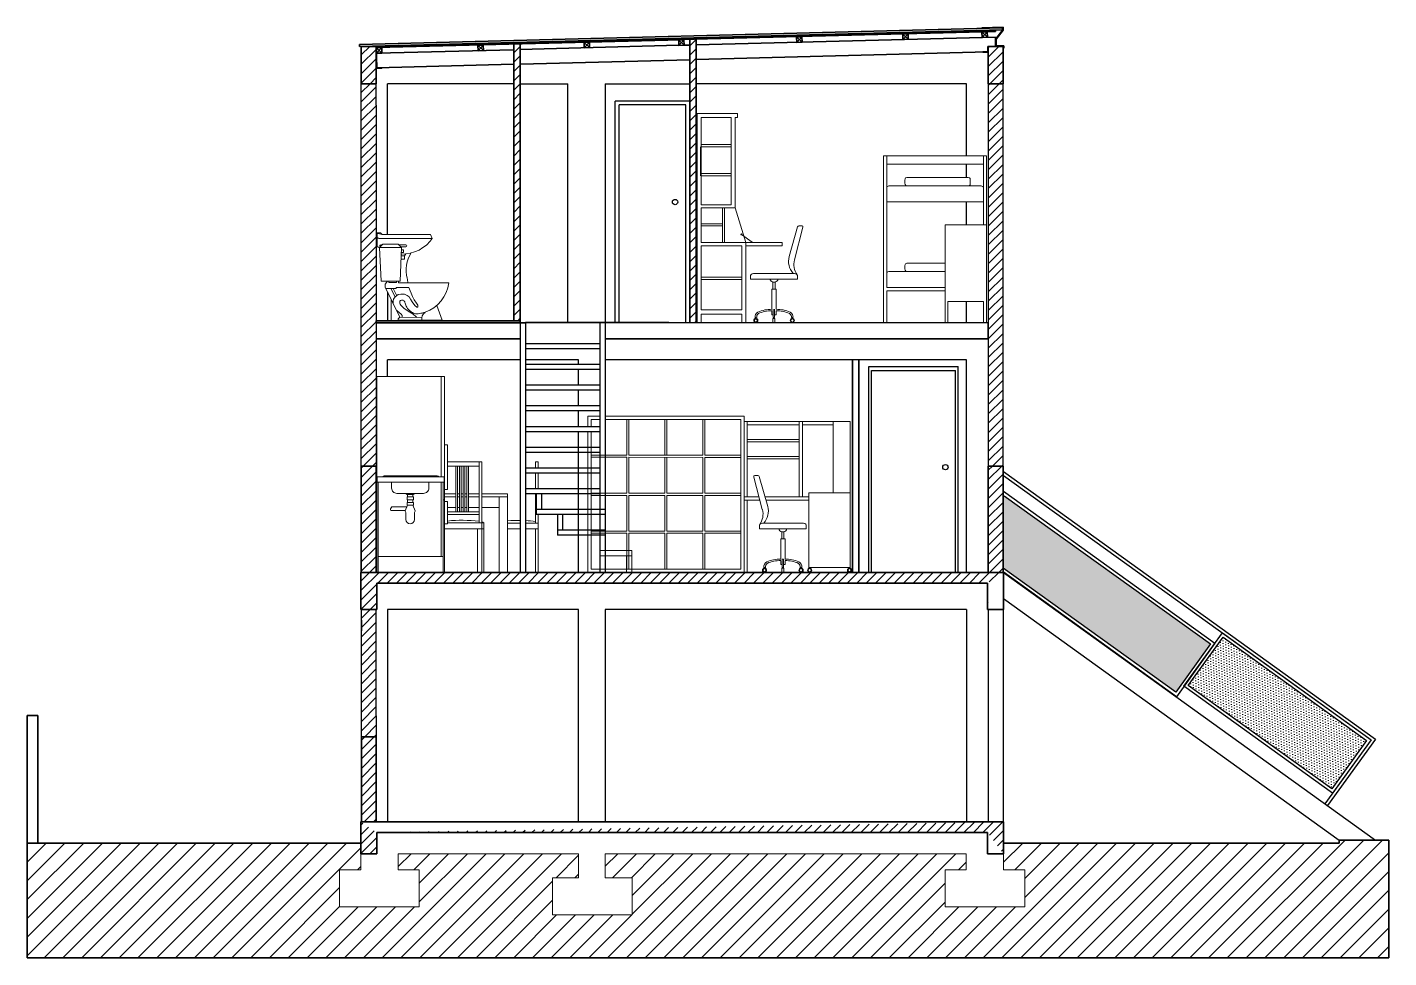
# Model space of a CAD drawing. Header units: metres. Extents: x -750 to 5274, y -2155 to 4360.
# Drawn here: x 475 to 1756, y 3484 to 4360 of the extents above; entities that cross this region are included whole.
import ezdxf

# ---------------------------------------------------------------- set-up
doc = ezdxf.new("R2010")
doc.units = ezdxf.units.M
doc.header["$LTSCALE"] = 5
doc.header["$MEASUREMENT"] = 0
for name, color, linetype, lineweight in [('A-ANNO-SYMB', 3, 'Continuous', 18), ('A-ELEV-MBE1', 7, 'Continuous', 35), ('A-ELEV-MBE2', 4, 'Continuous', 25), ('A-FLOR-PATT', 8, 'Continuous', 18), ('A-FURN', 8, 'Continuous', 18), ('A-GLAZ-FULL', 4, 'Continuous', 25), ('A-SECT-MCUT', 7, 'Continuous', 35), ('A-SECT-PATT', 8, 'Continuous', 18), ('A-WALL-FULL', 7, 'Continuous', 35), ('Campitura', 116, 'Continuous', 25), ('Linee sottili', 5, 'Continuous', 25)]:
    doc.layers.add(name, color=color, linetype=linetype, lineweight=lineweight)

msp = doc.modelspace()

# ---------------------------------------------------------------- hatches: boundary and pattern name
at = {"layer": 'A-SECT-PATT'}
h = msp.add_hatch(dxfattribs=at)
h.set_pattern_fill('DOTS', color=256, scale=40, angle=362.9169, style=0)
h.set_pattern_definition([(2.91694, (-5.3884, 3287.6467), (1.1211598, 2.5603712), [0, -2.5])])
h.paths.add_polyline_path([(1394.5, 3918.7), (1393.4, 3917.1), (1393.4, 3906.5), (1393.4, 3886.5), (1393.4, 3866.5), (1393.4, 3850.6), (1555.8, 3733.7), (1588.5, 3779.1)])
h = msp.add_hatch(dxfattribs=at)
h.set_pattern_fill('DOTS', color=256, scale=40, angle=362.9169, style=0)
h.set_pattern_definition([(272.916943, (-7321.2497, 8301.3128), (2.5603712, -1.1211598), [0, -2.5])])
h.paths.add_polyline_path([(1600.4, 3785.4), (1567.7, 3740), (1702.8, 3642.8), (1735.5, 3688.3)])
at = {"layer": 'Campitura'}
h = msp.add_hatch(dxfattribs=at)
h.set_pattern_fill('ANSI31', color=256, scale=50)
h.paths.add_polyline_path([(938.8, 4344.1), (932.8, 4344), (932.8, 4083.5), (938.8, 4083.5)])
h.paths.add_polyline_path([(803.3, 4341.6), (789.3, 4341.6), (789.3, 4306.6), (799.8, 4306.6), (802.3, 4306.6), (802.3, 4306.6), (803.3, 4306.6)])
h.paths.add_polyline_path([(1104.4, 4348.4), (1098.4, 4348.3), (1098.4, 4081.6), (1104.4, 4081.6)])
h.paths.add_polyline_path([(1393.4, 4341.5), (1379.4, 4341.5), (1379.4, 4306.5), (1393.4, 4306.5)])
h.paths.add_polyline_path([(1393.4, 3946.5), (1379.4, 3946.5), (1379.4, 3846.5), (1393.4, 3846.5)])
h.paths.add_polyline_path([(803.3, 3946.5), (789.3, 3946.5), (789.3, 3846.5), (803.3, 3846.5)])
h = msp.add_hatch(dxfattribs=at)
h.set_pattern_fill('ANSI31', color=256, scale=50)
h.paths.add_polyline_path([(1393.4, 4306.5), (1379.4, 4306.5), (1379.4, 4046.5), (1379.4, 4026.5), (1379.4, 4006.5), (1379.4, 3986.5), (1379.4, 3946.5), (1393.4, 3946.5)])
h.paths.add_polyline_path([(803.3, 4286.5), (803.4, 4306.6), (789.3, 4306.6), (789.3, 4286.5), (789.3, 3946.5), (803.3, 3946.5), (803.3, 3986.5), (803.3, 4006.5)])
h = msp.add_hatch(dxfattribs=at)
h.set_pattern_fill('ANSI31', color=256, scale=50)
edge = h.paths.add_edge_path()
edge.add_line((788.8, 3811.6), (788.8, 3846.5))
edge.add_line((788.8, 3846.5), (1393.8, 3846.5))
edge.add_line((1378.8, 3836.5), (803.8, 3836.5))
edge.add_line((803.8, 3836.5), (803.8, 3811.6))
edge.add_line((803.8, 3811.6), (788.8, 3811.6))
edge.add_line((1393.8, 3846.5), (1393.8, 3811.6))
edge.add_line((1378.8, 3811.6), (1378.8, 3836.5))
edge.add_line((1379.4, 3811.6), (1393.4, 3811.6))
h = msp.add_hatch(dxfattribs=at)
h.set_pattern_fill('ANSI31', color=256, scale=50)
h.paths.add_polyline_path([(803.4, 3811.6), (789.4, 3811.6), (789.4, 3691.6), (803.4, 3691.6), (803.4, 3711.6)])
h = msp.add_hatch(dxfattribs=at)
h.set_pattern_fill('ANSI31', color=256, scale=50)
h.paths.add_polyline_path([(803.4, 3691.6), (789.4, 3691.6), (789.4, 3611.6), (803.4, 3611.6)])
h = msp.add_hatch(dxfattribs=at)
h.set_pattern_fill('ANSI31', color=256, scale=50)
edge = h.paths.add_edge_path()
edge.add_line((803.8, 3611.6), (788.8, 3611.6))
edge.add_line((788.8, 3611.6), (788.8, 3581.6))
edge.add_line((788.8, 3581.6), (803.8, 3581.6))
edge.add_line((803.8, 3581.6), (803.8, 3601.6))
edge.add_line((1393.8, 3611.6), (788.8, 3611.6))
edge.add_line((803.8, 3601.6), (1378.8, 3601.6))
edge.add_line((1378.8, 3581.6), (1393.8, 3581.6))
edge.add_line((1378.8, 3601.6), (1378.8, 3581.6))
edge.add_line((1393.8, 3581.6), (1393.8, 3611.6))

# ---------------------------------------------------------------- linework, layer by layer
at = {"layer": 'A-ANNO-SYMB', "ltscale": 0.003}
for p, q in [((1013.8, 3867), (1043.8, 3867)), ((1043.8, 3862), (1013.8, 3862)), ((1038.8, 3862), (1038.8, 3846.5)), ((1043.8, 3867), (1043.8, 3846.5)), ((788.8, 3581.6), (788.8, 3566.6)), ((824, 3581.6), (993.8, 3581.6)), ((824, 3581.6), (824, 3566.6)), ((993.8, 3581.6), (993.8, 3559.1)), ((1018.8, 3581.6), (1018.8, 3559.1)), ((1018.8, 3581.6), (1358.7, 3581.6)), ((1358.7, 3581.6), (1358.7, 3566.6)), ((1393.8, 3581.6), (1393.8, 3566.6)), ((768.9, 3566.6), (768.9, 3531.6)), ((788.8, 3566.6), (768.9, 3566.6)), ((843.9, 3566.6), (824, 3566.6)), ((843.9, 3566.6), (843.9, 3531.6)), ((1338.8, 3566.6), (1338.8, 3531.6)), ((1338.8, 3566.6), (1358.7, 3566.6)), ((1393.8, 3566.6), (1413.8, 3566.6)), ((1413.8, 3566.6), (1413.8, 3531.6)), ((969.3, 3559.1), (969.3, 3524.1)), ((989.3, 3559.1), (969.3, 3559.1)), ((993.8, 3559.1), (989.3, 3559.1)), ((1023.4, 3559.1), (1018.8, 3559.1)), ((1044.3, 3559.1), (1023.4, 3559.1)), ((1044.3, 3559.1), (1044.3, 3524.1)), ((843.9, 3531.6), (768.9, 3531.6)), ((1338.8, 3531.6), (1413.8, 3531.6)), ((1044.3, 3524.1), (969.3, 3524.1))]:
    msp.add_line(p, q, dxfattribs=at)
at = {"layer": 'A-ELEV-MBE1'}
for p, q in [((787.6, 4343.4), (1392.7, 4359.2)), ((787.7, 4341.6), (1392.7, 4357.4)), ((1373.3, 4359.2), (1373.3, 4358.9)), ((1392.7, 4359.2), (1392.7, 4357.4)), ((1098.4, 4081.7), (1098.4, 4348.3)), ((1104.4, 4343.1), (1386.2, 4350.4)), ((1104.4, 4081.7), (1104.4, 4348.4)), ((787.6, 4343.4), (787.7, 4341.6)), ((803.5, 4341.6), (803.3, 4341.6)), ((803.5, 4341.6), (803.6, 4326.6)), ((803.8, 4335.2), (932.6, 4338.6)), ((932.8, 4083.5), (932.8, 4344)), ((938.6, 4338.9), (1088.2, 4342.8)), ((938.8, 4083.5), (938.8, 4344.1)), ((1093.2, 4342.8), (1098.4, 4342.9)), ((1104.4, 4329.4), (1378.9, 4336.7)), ((1374.4, 4336.5), (1374.4, 4336.2)), ((1386.1, 4341.7), (1378.9, 4341.7)), ((1378.9, 4341.7), (1378.9, 4336.7)), ((1379.4, 4341.2), (1379.1, 4341.2)), ((1394, 4339.9), (1393.7, 4339.9)), ((803.4, 4326.2), (803.7, 4326.2)), ((803.6, 4326.6), (803.9, 4326.6)), ((803.9, 4326.6), (803.9, 4321.6)), ((803.9, 4321.6), (932.5, 4324.9)), ((808.4, 4321.5), (808.4, 4321.2)), ((939, 4325.1), (1098.4, 4329)), ((797.3, 4306.6), (802.3, 4306.6)), ((1393.4, 4306.5), (1379.4, 4306.5)), ((938.8, 4083.5), (803.3, 4083.5)), ((803.3, 4083.5), (803.3, 4081.5)), ((943.8, 4081.5), (803.3, 4081.5)), ((938.8, 4081.5), (938.8, 4083.5)), ((1018.8, 4081.7), (943.8, 4081.7)), ((1379.4, 4081.5), (1018.8, 4081.7)), ((1018.8, 4081.7), (1078.8, 4081.7)), ((1379.4, 4081.5), (1379.4, 4066.5)), ((803.3, 4066.5), (938.8, 4066.5)), ((1018.8, 4066.5), (1379.4, 4066.5)), ((803.3, 3946.5), (789.3, 3946.5)), ((803.3, 3946.5), (789.3, 3946.5)), ((797.3, 3946.5), (802.3, 3946.5)), ((1379.4, 3946.5), (1393.4, 3946.5)), ((1385.4, 3946.5), (1380.4, 3946.5)), ((1393.8, 3941.5), (1393.4, 3941.5)), ((1393.8, 3937.8), (1393.4, 3937.8)), ((1393.8, 3821.9), (1393.8, 3846.5)), ((797.4, 3811.6), (802.4, 3811.6)), ((1378.8, 3811.6), (1393.8, 3811.6)), ((1379.4, 3811.6), (1393.4, 3811.6)), ((1385.4, 3811.6), (1380.4, 3811.6)), ((484.8, 3711.8), (474.8, 3711.8)), ((474.8, 3711.8), (474.8, 3601.6)), ((484.8, 3711.8), (474.8, 3711.8)), ((474.8, 3711.8), (474.8, 3591.6)), ((484.8, 3601.6), (484.8, 3711.8)), ((484.8, 3591.6), (484.8, 3711.8)), ((803.4, 3691.6), (789.4, 3691.6)), ((797.4, 3691.6), (802.4, 3691.6)), ((1393.4, 3611.6), (1379.4, 3611.6)), ((788.8, 3591.6), (474.8, 3591.6)), ((474.8, 3591.6), (474.8, 3483.7)), ((1709.6, 3591.6), (1393.8, 3591.6)), ((1709.6, 3594.5), (1756.4, 3594.5)), ((1709.6, 3594.5), (1709.6, 3591.6)), ((1756.4, 3594.5), (1756.4, 3483.7)), ((1756.4, 3483.7), (474.8, 3483.7))]:
    msp.add_line(p, q, dxfattribs=at)
for points in [[(1373.3, 4359.2), (1393.4, 4359.8), (1393.4, 4357.1), (1386.7, 4348.6), (1386.7, 4342.2), (1394, 4342.2), (1394, 4339.9)], [(1373.3, 4358.9), (1393.1, 4359.5), (1393.1, 4357.2), (1386.4, 4348.7), (1386.4, 4341.9), (1393.7, 4341.9), (1393.7, 4339.9)], [(1386.2, 4350.4), (1386.1, 4341.7)], [(1379.4, 4341.2), (1379.4, 4336.2), (1374.4, 4336.2), (1374.4, 4336.2)], [(1379.1, 4341.2), (1379.1, 4336.5), (1374.4, 4336.5)], [(803.4, 4326.2), (803.4, 4321.2), (808.4, 4321.2), (808.4, 4321.2)], [(803.7, 4326.2), (803.7, 4321.5), (808.4, 4321.5)], [(1358.8, 4210.4), (1358.8, 4210.4)]]:
    msp.add_lwpolyline(points, dxfattribs=at)
at = {"layer": 'A-ELEV-MBE2'}
for p, q in [((938.8, 4081.5), (938.8, 3982)), ((943.8, 4081.5), (938.8, 4081.5)), ((943.8, 4081.5), (943.8, 3982)), ((1013.8, 4081.7), (1013.8, 3964.5)), ((1018.8, 4081.7), (1013.8, 4081.7)), ((1018.8, 4081.5), (1018.8, 3964.5)), ((943.8, 4062), (1013.8, 4062)), ((1013.8, 4057), (943.8, 4057)), ((943.8, 4042.5), (1013.8, 4042.5)), ((1013.8, 4037.5), (943.8, 4037.5)), ((943.8, 4023), (1013.8, 4023)), ((1013.8, 4018), (943.8, 4018)), ((943.8, 4003.5), (1013.8, 4003.5)), ((1013.8, 3998.5), (943.8, 3998.5)), ((943.8, 3984), (1013.8, 3984)), ((1013.8, 3979), (943.8, 3979)), ((1013.8, 3964.5), (1013.8, 3846.5)), ((1018.8, 3964.5), (1018.8, 3846.5)), ((1393.8, 3941.5), (1743.8, 3689.6)), ((1393.8, 3937.8), (1739.7, 3689)), ((1393.8, 3846.5), (1743.8, 3594.5)), ((1393.8, 3821.9), (1709.6, 3594.5)), ((1739.7, 3689), (1696.3, 3628.7)), ((1743.8, 3689.6), (1698.8, 3627))]:
    msp.add_line(p, q, dxfattribs=at)
at = {"layer": 'A-ELEV-MBE2', "ltscale": 0.003}
for p, q in [((938.8, 3982), (938.8, 3846.5)), ((943.8, 3982), (943.8, 3906)), ((943.8, 3964.5), (1013.8, 3964.5)), ((1013.8, 3959.5), (943.8, 3959.5)), ((943.8, 3945), (1013.8, 3945)), ((1013.8, 3940), (943.8, 3940)), ((943.8, 3925.5), (1013.8, 3925.5)), ((1013.8, 3920.5), (943.8, 3920.5)), ((943.8, 3920.5), (943.8, 3901)), ((953.8, 3920.5), (953.8, 3901)), ((958.8, 3920.5), (958.8, 3906)), ((943.8, 3901), (943.8, 3881.5)), ((953.8, 3906), (1018.8, 3906)), ((1018.8, 3901), (953.8, 3901)), ((973.8, 3901), (973.8, 3881.5)), ((978.8, 3901), (978.8, 3886.5)), ((973.8, 3886.5), (1018.8, 3886.5)), ((943.8, 3881.5), (943.8, 3846.5)), ((1018.8, 3881.5), (973.8, 3881.5))]:
    msp.add_line(p, q, dxfattribs=at)
at = {"layer": 'A-ELEV-MBE2'}
for points in [[(1393.4, 3922.3), (1393.8, 3922.9), (1592.7, 3779.8), (1556.5, 3729.5), (1393.4, 3846.9)], [(1393.4, 3917.1), (1394.5, 3918.7), (1588.5, 3779.1), (1555.8, 3733.7), (1393.4, 3850.6)]]:
    msp.add_lwpolyline(points, dxfattribs=at)
for points in [[(1703.4, 3638.6), (1563.5, 3739.3), (1599.8, 3789.6), (1739.7, 3689)], [(1702.8, 3642.8), (1567.7, 3740), (1600.4, 3785.4), (1735.5, 3688.3)]]:
    msp.add_lwpolyline(points, close=True, dxfattribs=at)
at = {"layer": 'A-FLOR-PATT', "linetype": 'Continuous'}
for p, q in [((474.8, 3591.5), (474.9, 3591.6)), ((474.8, 3573.8), (492.6, 3591.6)), ((474.8, 3556.2), (510.3, 3591.6)), ((474.8, 3538.5), (528, 3591.6)), ((474.8, 3520.8), (545.6, 3591.6)), ((474.8, 3503.1), (563.3, 3591.6)), ((474.8, 3485.5), (581, 3591.6)), ((490.8, 3483.7), (598.7, 3591.6)), ((508.4, 3483.7), (616.3, 3591.6)), ((526.1, 3483.7), (634, 3591.6)), ((543.8, 3483.7), (651.7, 3591.6)), ((561.5, 3483.7), (669.4, 3591.6)), ((579.1, 3483.7), (687.1, 3591.6)), ((596.8, 3483.7), (704.7, 3591.6)), ((614.5, 3483.7), (722.4, 3591.6)), ((632.2, 3483.7), (740.1, 3591.6)), ((649.9, 3483.7), (757.8, 3591.6)), ((667.5, 3483.7), (775.4, 3591.6)), ((1386.8, 3495.9), (1482.5, 3591.6)), ((1392.3, 3483.7), (1500.2, 3591.6)), ((1393.8, 3591.3), (1394.2, 3591.6)), ((1393.8, 3573.6), (1411.8, 3591.6)), ((1404.5, 3566.6), (1429.5, 3591.6)), ((1410, 3483.7), (1517.9, 3591.6)), ((1413.8, 3558.2), (1447.2, 3591.6)), ((1413.8, 3540.5), (1464.9, 3591.6)), ((1427.7, 3483.7), (1535.6, 3591.6)), ((1445.3, 3483.7), (1553.3, 3591.6)), ((1463, 3483.7), (1570.9, 3591.6)), ((1480.7, 3483.7), (1588.6, 3591.6)), ((1498.4, 3483.7), (1606.3, 3591.6)), ((1516.1, 3483.7), (1624, 3591.6)), ((1533.7, 3483.7), (1641.6, 3591.6)), ((1551.4, 3483.7), (1659.3, 3591.6)), ((1569.1, 3483.7), (1677, 3591.6)), ((1586.8, 3483.7), (1694.7, 3591.6)), ((1604.4, 3483.7), (1715.3, 3594.5)), ((1622.1, 3483.7), (1733, 3594.5)), ((1639.8, 3483.7), (1750.6, 3594.5)), ((685.2, 3483.7), (788.8, 3587.3)), ((809, 3483.7), (906.9, 3581.6)), ((824, 3569.5), (836.2, 3581.6)), ((826.6, 3483.7), (924.5, 3581.6)), ((838.8, 3566.6), (853.8, 3581.6)), ((843.9, 3554), (871.5, 3581.6)), ((843.9, 3536.3), (889.2, 3581.6)), ((844.3, 3483.7), (942.2, 3581.6)), ((862, 3483.7), (959.9, 3581.6)), ((879.7, 3483.7), (977.6, 3581.6)), ((972.8, 3559.1), (993.8, 3580.2)), ((1018.8, 3569.8), (1030.6, 3581.6)), ((1021.1, 3483.7), (1119, 3581.6)), ((1025.8, 3559.1), (1048.3, 3581.6)), ((1038.8, 3483.7), (1136.7, 3581.6)), ((1043.5, 3559.1), (1066, 3581.6)), ((1044.3, 3542.3), (1083.6, 3581.6)), ((1044.3, 3524.6), (1101.3, 3581.6)), ((1056.4, 3483.7), (1154.3, 3581.6)), ((1074.1, 3483.7), (1172, 3581.6)), ((1091.8, 3483.7), (1189.7, 3581.6)), ((1109.5, 3483.7), (1207.4, 3581.6)), ((1127.2, 3483.7), (1225.1, 3581.6)), ((1144.8, 3483.7), (1242.7, 3581.6)), ((1162.5, 3483.7), (1260.4, 3581.6)), ((1180.2, 3483.7), (1278.1, 3581.6)), ((1197.9, 3483.7), (1295.8, 3581.6)), ((1215.5, 3483.7), (1313.4, 3581.6)), ((1233.2, 3483.7), (1331.1, 3581.6)), ((1250.9, 3483.7), (1348.8, 3581.6)), ((1657.5, 3483.7), (1756.4, 3582.6)), ((785.8, 3566.6), (788.8, 3569.6)), ((1351.5, 3566.6), (1358.7, 3573.8)), ((1675.2, 3483.7), (1756.4, 3564.9)), ((897.3, 3483.7), (969.3, 3555.7)), ((990.4, 3559.1), (993.8, 3562.5)), ((1268.6, 3483.7), (1338.8, 3553.9)), ((702.9, 3483.7), (768.9, 3549.7)), ((915, 3483.7), (969.3, 3538)), ((1692.8, 3483.7), (1756.4, 3547.2)), ((720.6, 3483.7), (768.9, 3532.1)), ((738.2, 3483.7), (786.2, 3531.6)), ((796.3, 3524.1), (803.8, 3531.6)), ((796.3, 3506.4), (821.5, 3531.6)), ((796.3, 3488.8), (839.2, 3531.6)), ((1286.2, 3483.7), (1338.8, 3536.2)), ((1303.9, 3483.7), (1351.8, 3531.6)), ((1321.6, 3483.7), (1369.5, 3531.6)), ((1339.3, 3483.7), (1386.8, 3531.2)), ((1386.8, 3531.2), (1387.2, 3531.6)), ((1386.8, 3513.5), (1404.9, 3531.6)), ((1710.5, 3483.7), (1756.4, 3529.6)), ((755.9, 3483.7), (796.3, 3524.1)), ((932.7, 3483.7), (973.1, 3524.1)), ((950.4, 3483.7), (990.8, 3524.1)), ((968.1, 3483.7), (1006.3, 3522)), ((1006.3, 3522), (1008.5, 3524.1)), ((1006.3, 3504.3), (1026.1, 3524.1)), ((1006.3, 3486.6), (1043.8, 3524.1)), ((1357, 3483.7), (1386.8, 3513.5)), ((1728.2, 3483.7), (1756.4, 3511.9)), ((773.6, 3483.7), (796.3, 3506.4)), ((985.7, 3483.7), (1006.3, 3504.3)), ((791.3, 3483.7), (796.3, 3488.8)), ((1003.4, 3483.7), (1006.3, 3486.6)), ((1374.6, 3483.7), (1386.8, 3495.9)), ((1745.9, 3483.7), (1756.4, 3494.2))]:
    msp.add_line(p, q, dxfattribs=at)
at = {"layer": 'A-FURN'}
for p, q in [((1098.4, 4081.5), (1098.4, 4306.6)), ((1105.3, 4081.7), (1105.3, 4278.7)), ((1105.3, 4278.7), (1141.3, 4278.7)), ((1109.3, 4192.7), (1109.3, 4274.7)), ((1109.3, 4274.7), (1137.3, 4274.7)), ((1109.3, 4274.7), (1109.3, 4249.3)), ((1137.3, 4274.7), (1137.3, 4192.7)), ((1141.3, 4278.7), (1143.3, 4278.7)), ((1141.3, 4274.7), (1141.3, 4189.7)), ((1143.3, 4274.7), (1141.3, 4274.7)), ((1143.3, 4278.7), (1143.3, 4274.7)), ((1108.4, 4247.3), (1108.4, 4222)), ((1109.3, 4249.3), (1109.3, 4247.3)), ((1109.3, 4249.3), (1137.3, 4249.3)), ((1109.3, 4247.3), (1137.3, 4247.3)), ((1280.8, 4081.7), (1280.8, 4238.7)), ((1280.8, 4238.7), (1377.8, 4238.7)), ((1283.8, 4208.9), (1283.8, 4238.7)), ((1283.8, 4238.7), (1283.8, 4230.7)), ((1283.8, 4230.7), (1374.8, 4230.7)), ((1374.8, 4208.9), (1374.8, 4238.7)), ((1377.8, 4238.7), (1377.8, 4173.7)), ((1108.4, 4222), (1108.4, 4220)), ((1109.3, 4222), (1137.3, 4222)), ((1109.3, 4220), (1137.3, 4220)), ((1359.4, 4218.4), (1304.9, 4218.4)), ((1362.4, 4216.4), (1362.4, 4212.4)), ((1374.8, 4223.7), (1374.8, 4218.7)), ((1283.8, 4195.4), (1283.8, 4208.9)), ((1285.8, 4210.4), (1372.8, 4210.4)), ((1300.9, 4215.9), (1300.9, 4212.9)), ((1374.8, 4208.9), (1374.8, 4195.4)), ((1109.3, 4192.7), (1137.3, 4192.7)), ((1283.8, 4195.4), (1374.8, 4195.4)), ((1283.8, 4195.4), (1374.8, 4195.4)), ((1283.8, 4195.4), (1374.8, 4195.4)), ((1283.8, 4129.7), (1283.8, 4195.4)), ((1374.8, 4173.7), (1374.8, 4195.4)), ((1109.3, 4157.1), (1109.3, 4189.7)), ((1141.3, 4189.7), (1109.3, 4189.7)), ((1131.2, 4189.7), (1129.2, 4189.7)), ((1129.2, 4189.7), (1129.2, 4157.1)), ((1129.2, 4189.7), (1129.2, 4174.7)), ((1131.2, 4189.7), (1131.2, 4157.1)), ((1141.3, 4189.7), (1139.3, 4189.7)), ((1141.3, 4189.7), (1151.3, 4157.1)), ((804.2, 4166.3), (804.2, 4153.5)), ((804.2, 4166.3), (804.2, 4166.3)), ((804.2, 4166.3), (804.2, 4166.3)), ((804.2, 4166.3), (804.2, 4166.3)), ((804.2, 4166.3), (807.2, 4166.3)), ((807.2, 4166.3), (809, 4164.7)), ((1129.2, 4174.7), (1109.3, 4174.7)), ((1109.3, 4174.7), (1109.3, 4172.7)), ((1109.3, 4172.7), (1129.2, 4172.7)), ((1199.9, 4171.9), (1192, 4143.8)), ((1197.1, 4140.8), (1205, 4171.4)), ((1204.2, 4172.9), (1201.2, 4172.9)), ((1205.2, 4172.4), (1205.2, 4172.4)), ((1377.8, 4173.7), (1338.8, 4173.7)), ((1338.8, 4173.7), (1338.8, 4081.5)), ((1377.8, 4081.7), (1377.8, 4173.7)), ((855.9, 4161), (805.8, 4161)), ((806.4, 4152.4), (826.9, 4152.4)), ((809, 4154.9), (807.7, 4154.9)), ((809, 4164.7), (854.3, 4164.7)), ((831.2, 4154.9), (824.6, 4154.9)), ((826.4, 4152.9), (831.2, 4152.9)), ((847.3, 4152.3), (843.7, 4150)), ((850.6, 4154.6), (847.3, 4152.3)), ((854, 4158.5), (850.6, 4154.6)), ((855.9, 4161), (854, 4158.5)), ((854.3, 4164.7), (855.9, 4161)), ((1147.3, 4157.1), (1109.3, 4157.1)), ((1109.3, 4154.1), (1109.3, 4124.4)), ((1147.3, 4154.1), (1109.3, 4154.1)), ((1109.3, 4153.1), (1109.3, 4093.7)), ((1147.1, 4164.7), (1157.2, 4157.4)), ((1151.3, 4157.1), (1147.3, 4157.1)), ((1147.3, 4154.1), (1147.3, 4093.7)), ((1151.3, 4149), (1151.3, 4157.1)), ((1151.3, 4154.1), (1151.3, 4157.1)), ((1151.3, 4157.1), (1185.3, 4157.1)), ((1151.3, 4154.1), (1185.3, 4154.1)), ((1157.2, 4157.4), (1156.9, 4157.4)), ((1156.9, 4157.4), (1156.9, 4157.1)), ((1157.2, 4157.4), (1157.5, 4157.4)), ((1157.5, 4157.4), (1157.5, 4157.1)), ((1185.3, 4154.1), (1185.3, 4157.1)), ((830, 4141.3), (826.6, 4141.3)), ((830, 4144.7), (826.7, 4144.7)), ((829.1, 4147.6), (826.8, 4147.6)), ((827.5, 4146.1), (826.8, 4146.1)), ((826.9, 4150.3), (829.1, 4150.3)), ((831.2, 4146.3), (827.5, 4146.1)), ((829.1, 4150.3), (829.1, 4147.6)), ((831.1, 4146.3), (830, 4144.7)), ((830, 4144.7), (830, 4141.3)), ((835.3, 4147), (831.2, 4146.3)), ((839.5, 4148.4), (835.3, 4147)), ((843.7, 4150), (839.5, 4148.4)), ((1151.3, 4081.7), (1151.3, 4149)), ((1283.8, 4128.2), (1283.8, 4150)), ((1159.7, 4128), (1195.7, 4128)), ((1283.8, 4114.7), (1283.8, 4128.2)), ((1285.8, 4129.7), (1338.8, 4129.7)), ((1300.9, 4135.2), (1300.9, 4132.2)), ((1338.8, 4137.7), (1304.9, 4137.7)), ((1305.4, 4129.7), (1338.8, 4129.7)), ((813.8, 4120.7), (813.8, 4120.8)), ((1109.3, 4124.4), (1147.3, 4124.4)), ((1109.3, 4124.4), (1109.3, 4122.4)), ((1109.3, 4122.4), (1147.3, 4122.4)), ((1155.7, 4126), (1155.7, 4122.5)), ((1199.7, 4122.5), (1155.7, 4122.5)), ((1155.7, 4122.5), (1158.2, 4122.5)), ((1155.7, 4122.5), (1175.7, 4122.5)), ((1175.7, 4122.5), (1179.7, 4122.5)), ((1176.7, 4113.1), (1176.7, 4119.9)), ((1176.7, 4119.9), (1178.7, 4119.9)), ((1178.7, 4119.9), (1178.7, 4113.1)), ((1199.7, 4122.5), (1199.7, 4126)), ((1283.8, 4114.7), (1338.8, 4114.7)), ((813.8, 4083.5), (813.8, 4110.6)), ((814.1, 4110.2), (814.1, 4083.5)), ((817.4, 4083.5), (817.4, 4103.3)), ((1175.7, 4113.1), (1175.7, 4094.2)), ((1175.7, 4113.1), (1179.7, 4113.1)), ((1175.7, 4113.1), (1177.7, 4113.1)), ((1175.7, 4113.1), (1176.7, 4113.1)), ((1179.7, 4113.1), (1179.7, 4094.2)), ((1283.8, 4081.7), (1283.8, 4111.7)), ((1283.8, 4111.7), (1338.8, 4111.7)), ((1341.3, 4081.7), (1341.3, 4101.7)), ((1341.3, 4101.7), (1374.8, 4101.7)), ((1374.8, 4101.7), (1374.8, 4081.7)), ((1109.3, 4093.7), (1147.3, 4093.7)), ((1147.3, 4089.7), (1109.3, 4089.7)), ((1109.3, 4089.7), (1109.3, 4081.7)), ((1147.3, 4081.7), (1147.3, 4089.7)), ((1175.7, 4092.7), (1175.7, 4089.1)), ((1177, 4089.1), (1175.7, 4089.1)), ((1177, 4086.4), (1177, 4094.2)), ((1178.3, 4094.2), (1178.3, 4086.4)), ((1179.7, 4089.1), (1178.3, 4089.1)), ((1179.7, 4092.7), (1179.7, 4089.1)), ((1018.8, 4081.5), (1028.3, 4081.5)), ((1028.3, 4081.5), (1031.9, 4081.5)), ((1031.9, 4081.5), (1094.9, 4081.5)), ((1094.9, 4081.5), (1098.4, 4081.5)), ((1104.4, 4081.7), (1150.4, 4081.7)), ((1104.4, 4081.7), (1108.4, 4081.7)), ((1150.4, 4081.7), (1146.4, 4081.7)), ((1159.9, 4086.4), (1161.4, 4086.4)), ((1160.8, 4086.4), (1160.5, 4086.4)), ((1160.5, 4086.4), (1160.5, 4085.7)), ((1160.8, 4086.4), (1160.8, 4085.7)), ((1176.7, 4085.7), (1178.6, 4085.7)), ((1176.7, 4081.7), (1176.7, 4085.7)), ((1178.3, 4086.4), (1177, 4086.4)), ((1178.3, 4081.7), (1177, 4081.7)), ((1177.5, 4086.4), (1177.5, 4085.7)), ((1177.5, 4085.7), (1177.8, 4085.7)), ((1177.8, 4085.7), (1177.8, 4086.4)), ((1178.6, 4085.7), (1178.6, 4081.7)), ((1195.6, 4086.4), (1194.1, 4086.4)), ((1194.1, 4086.4), (1194.5, 4086.4)), ((1194.7, 4086.4), (1194.7, 4085.7)), ((1194.7, 4086.4), (1195, 4086.4)), ((1195, 4086.4), (1195, 4085.7)), ((803.8, 3846.5), (803.8, 4031)), ((803.8, 4031), (867.5, 4031)), ((864.5, 4031), (864.5, 3936.5)), ((867.5, 4031), (867.5, 3846.5)), ((1002.5, 3993.5), (1002.5, 3984)), ((1013.8, 3993.5), (1002.5, 3993.5)), ((1013.8, 3990.5), (1005.5, 3990.5)), ((1005.5, 3990.5), (1005.5, 3984)), ((1149.5, 3993.5), (1018.8, 3993.5)), ((1146.5, 3990.5), (1018.8, 3990.5)), ((1041.2, 3990.5), (1039.2, 3990.5)), ((1039.2, 3990.5), (1039.2, 3956.8)), ((1075, 3990.5), (1041.2, 3990.5)), ((1041.2, 3990.5), (1041.2, 3956.8)), ((1077, 3990.5), (1075, 3990.5)), ((1075, 3990.5), (1075, 3956.8)), ((1110.7, 3990.5), (1077, 3990.5)), ((1077, 3990.5), (1077, 3956.8)), ((1112.7, 3990.5), (1110.7, 3990.5)), ((1110.7, 3990.5), (1110.7, 3956.8)), ((1146.5, 3990.5), (1112.7, 3990.5)), ((1112.7, 3990.5), (1112.7, 3956.8)), ((1146.5, 3990.5), (1146.5, 3956.8)), ((1146.5, 3849.5), (1146.5, 3990.5)), ((1149.5, 3988.5), (1149.5, 3993.5)), ((1149.5, 3846.5), (1149.5, 3988.5)), ((1149.5, 3988.5), (1210.5, 3988.5)), ((1149.5, 3988.5), (1149.5, 3985.5)), ((1152.5, 3917.5), (1152.5, 3988.5)), ((1201.5, 3988.5), (1201.5, 3917.5)), ((1204.5, 3988.5), (1204.5, 3917.5)), ((1210.5, 3988.5), (1249.5, 3988.5)), ((1249.5, 3988.5), (1233.5, 3988.5)), ((1233.5, 3988.5), (1233.5, 3921.5)), ((1249.5, 3851.2), (1249.5, 3988.5)), ((1002.5, 3979), (1002.5, 3846.5)), ((1005.5, 3979), (1005.5, 3849.5)), ((1152.5, 3985.5), (1201.5, 3985.5)), ((1204.5, 3985.5), (1233.5, 3985.5)), ((867.5, 3966.6), (867.5, 3924.5)), ((870.4, 3966.6), (867.5, 3966.6)), ((870.4, 3924.5), (870.4, 3966.6)), ((1146.5, 3961.3), (1146.5, 3959.3)), ((1152.5, 3969.5), (1152.5, 3971.5)), ((1152.5, 3971.5), (1201.5, 3971.5)), ((1201.5, 3969.5), (1152.5, 3969.5)), ((1201.5, 3955.5), (1201.5, 3969.5)), ((902.7, 3950.6), (870.4, 3950.6)), ((870.4, 3950.6), (902.7, 3950.6)), ((900.2, 3950.6), (900.2, 3893.1)), ((902.7, 3950.6), (902.7, 3946.6)), ((955.9, 3950.5), (953.4, 3950.5)), ((953.4, 3950.5), (953.4, 3945)), ((955.9, 3950.5), (955.9, 3945)), ((1039.2, 3956.8), (1005.5, 3956.8)), ((1039.2, 3955), (1005.5, 3955)), ((1039.2, 3955), (1039.2, 3921)), ((1110.7, 3956.8), (1041.2, 3956.8)), ((1041.2, 3955), (1041.2, 3921)), ((1110.7, 3954.8), (1041.2, 3955)), ((1075, 3954.9), (1075, 3921)), ((1077, 3954.9), (1077, 3921)), ((1110.7, 3954.8), (1110.7, 3921)), ((1146.5, 3956.8), (1112.7, 3956.8)), ((1112.7, 3954.8), (1112.7, 3921)), ((1146.5, 3954.8), (1112.7, 3954.8)), ((1146.5, 3956.8), (1146.5, 3954.8)), ((1146.5, 3954.8), (1146.5, 3921)), ((1201.5, 3955.5), (1152.5, 3955.5)), ((1201.5, 3953.5), (1152.5, 3953.5)), ((1152.5, 3953.5), (1152.5, 3950.5)), ((1201.5, 3953.5), (1201.5, 3955.5)), ((1201.5, 3919.5), (1201.5, 3953.5)), ((804.3, 3931.5), (804.3, 3936.5)), ((804.3, 3936.5), (867.3, 3936.5)), ((809.8, 3936.5), (809.8, 3937)), ((809.8, 3937), (861.8, 3937)), ((809.8, 3936.5), (861.8, 3936.5)), ((810.8, 3937), (810.8, 3937.5)), ((810.8, 3937.5), (860.8, 3937.5)), ((860.8, 3937.5), (860.8, 3937)), ((861.8, 3936.5), (861.8, 3937)), ((867.3, 3931.5), (867.3, 3936.5)), ((900.2, 3946.6), (870.4, 3946.6)), ((878.2, 3946.6), (878.2, 3903.6)), ((879.7, 3946.6), (879.7, 3903.6)), ((881.7, 3946.6), (881.7, 3903.6)), ((883.2, 3946.6), (883.2, 3903.6)), ((885.2, 3946.6), (885.2, 3903.6)), ((886.7, 3946.6), (886.7, 3903.6)), ((888.7, 3946.6), (888.7, 3903.6)), ((890.2, 3946.6), (890.2, 3903.6)), ((902.7, 3946.6), (902.7, 3893.1)), ((953.4, 3940), (953.4, 3925.5)), ((955.9, 3940), (955.9, 3925.5)), ((1158.6, 3937.3), (1158.6, 3937.3)), ((1166.7, 3905.6), (1158.9, 3936.3)), ((1159.6, 3937.8), (1162.6, 3937.8)), ((1163.9, 3936.8), (1171.8, 3908.7)), ((804.3, 3931.5), (867.3, 3931.5)), ((805.3, 3846.5), (805.3, 3931.5)), ((860.8, 3931.5), (860.8, 3931.5)), ((864.3, 3861.5), (864.3, 3931.5)), ((866.3, 3846.5), (866.3, 3931.5)), ((866.3, 3846.5), (866.3, 3931.5)), ((867.5, 3924.5), (870.4, 3924.5)), ((1146.5, 3930), (1146.5, 3928)), ((1210.5, 3851.2), (1210.5, 3921.5)), ((1210.5, 3921.5), (1249.5, 3921.5)), ((832.8, 3917.7), (832.8, 3919.7)), ((832.8, 3912.3), (832.8, 3914.7)), ((832.8, 3909.7), (832.8, 3909.9)), ((837.8, 3909.7), (832.8, 3909.7)), ((837.8, 3917.7), (837.8, 3919.7)), ((837.8, 3912.3), (837.8, 3914.7)), ((837.8, 3909.7), (837.8, 3909.9)), ((867.5, 3914.8), (866.3, 3914.8)), ((878.2, 3920.6), (867.5, 3920.6)), ((878.2, 3917.6), (867.5, 3917.6)), ((867.5, 3913.3), (867.5, 3892.2)), ((870.4, 3913.3), (867.5, 3913.3)), ((870.4, 3892.2), (870.4, 3913.3)), ((881.7, 3920.6), (879.7, 3920.6)), ((881.7, 3917.6), (879.7, 3917.6)), ((885.2, 3920.6), (883.2, 3920.6)), ((885.2, 3917.6), (883.2, 3917.6)), ((888.7, 3920.6), (886.7, 3920.6)), ((888.7, 3917.6), (886.7, 3917.6)), ((900.2, 3920.6), (890.2, 3920.6)), ((900.2, 3917.6), (890.2, 3917.6)), ((926.9, 3920.6), (902.7, 3920.6)), ((918.9, 3917.6), (902.7, 3917.6)), ((918.9, 3846.6), (918.9, 3917.6)), ((918.9, 3917.6), (926.9, 3917.6)), ((918.9, 3917.6), (918.9, 3907.6)), ((926.9, 3917.6), (926.9, 3920.6)), ((926.9, 3917.6), (926.9, 3846.6)), ((953.4, 3920.5), (953.4, 3893)), ((1039.2, 3921), (1005.5, 3921)), ((1039.2, 3919), (1005.5, 3919)), ((1039.2, 3919), (1039.2, 3885.3)), ((1075, 3921), (1041.2, 3921)), ((1075, 3919), (1041.2, 3919)), ((1041.2, 3919), (1041.2, 3885.3)), ((1075, 3919), (1075, 3885.3)), ((1110.7, 3921), (1077, 3921)), ((1077, 3919), (1077, 3885.3)), ((1110.7, 3919), (1077, 3919)), ((1110.7, 3919), (1110.7, 3885.3)), ((1146.5, 3921), (1112.7, 3921)), ((1146.5, 3919), (1112.7, 3919)), ((1112.7, 3919), (1112.7, 3885.3)), ((1146.5, 3921), (1146.5, 3919)), ((1146.5, 3919), (1146.5, 3885.3)), ((1149.5, 3917.5), (1149.5, 3914.5)), ((1149.5, 3917.5), (1152.5, 3917.5)), ((1163.7, 3917.5), (1149.5, 3917.5)), ((1149.5, 3914.5), (1164.4, 3914.5)), ((1152.5, 3917.5), (1152.5, 3919.5)), ((1152.5, 3914.5), (1152.5, 3846.5)), ((1210.5, 3917.5), (1169.3, 3917.5)), ((1170.1, 3914.5), (1210.5, 3914.5)), ((830.7, 3904.7), (817.1, 3904.7)), ((832.2, 3908.2), (817.9, 3908.2)), ((831.3, 3902.9), (830.6, 3904.1)), ((831.3, 3902.9), (831.3, 3896.4)), ((839.4, 3902.9), (840.1, 3904.1)), ((839.4, 3902.9), (839.4, 3896.4)), ((878.2, 3907.6), (870.4, 3907.6)), ((870.4, 3903.6), (900.2, 3903.6)), ((870.4, 3901.1), (900.2, 3901.1)), ((881.7, 3907.6), (879.7, 3907.6)), ((885.2, 3907.6), (883.2, 3907.6)), ((888.7, 3907.6), (886.7, 3907.6)), ((900.2, 3907.6), (890.2, 3907.6)), ((918.9, 3907.6), (902.7, 3907.6)), ((955.9, 3901), (955.9, 3846.5)), ((1146.5, 3898.8), (1146.5, 3896.8)), ((867.5, 3892.2), (870.4, 3892.2)), ((902.7, 3887.6), (867.5, 3887.6)), ((902.7, 3893.1), (870.4, 3893.1)), ((898.7, 3887.6), (898.7, 3846.6)), ((902.7, 3846.6), (902.7, 3893.1)), ((902.7, 3893.1), (904.7, 3893.1)), ((902.7, 3887.6), (904.7, 3887.6)), ((904.7, 3893.1), (904.7, 3846.6)), ((926.9, 3893), (938.8, 3893)), ((938.8, 3887.5), (926.9, 3887.5)), ((943.8, 3893), (955.9, 3893)), ((955.9, 3887.5), (943.8, 3887.5)), ((953.4, 3887.5), (953.4, 3846.5)), ((1039.2, 3885.3), (1005.5, 3885.3)), ((1039.2, 3883.3), (1005.5, 3883.3)), ((1039.2, 3883.3), (1039.2, 3849.5)), ((1075, 3885.3), (1041.2, 3885.3)), ((1075, 3883.3), (1041.2, 3883.3)), ((1041.2, 3883.3), (1041.2, 3849.5)), ((1075, 3883.3), (1075, 3849.5)), ((1110.7, 3885.3), (1077, 3885.3)), ((1077, 3883.3), (1077, 3849.5)), ((1110.7, 3883.3), (1077, 3883.3)), ((1110.7, 3883.3), (1110.7, 3849.5)), ((1146.5, 3885.3), (1112.7, 3885.3)), ((1146.5, 3883.3), (1112.7, 3883.3)), ((1112.7, 3883.3), (1112.7, 3849.5)), ((1146.5, 3885.3), (1146.5, 3883.3)), ((1164.1, 3887.4), (1164.1, 3890.9)), ((1164.1, 3887.4), (1208.1, 3887.4)), ((1204.1, 3892.9), (1168.1, 3892.9)), ((1188.1, 3887.4), (1184.1, 3887.4)), ((1187.1, 3884.7), (1185.1, 3884.7)), ((1185.1, 3884.7), (1185.1, 3878)), ((1187.1, 3878), (1187.1, 3884.7)), ((1208.1, 3887.4), (1188.1, 3887.4)), ((1208.1, 3887.4), (1205.6, 3887.4)), ((1208.1, 3890.9), (1208.1, 3887.4)), ((1184.1, 3878), (1184.1, 3859)), ((1188.1, 3878), (1184.1, 3878)), ((1188.1, 3878), (1186.1, 3878)), ((1188.1, 3878), (1187.1, 3878)), ((1188.1, 3878), (1188.1, 3859)), ((805.3, 3861.5), (866.3, 3861.5)), ((1184.1, 3857.5), (1184.1, 3854)), ((1185.5, 3859), (1185.5, 3851.2)), ((1185.5, 3859), (1186.8, 3859)), ((1186.8, 3851.2), (1186.8, 3859)), ((1188.1, 3857.5), (1188.1, 3854)), ((926.9, 3846.6), (918.9, 3846.6)), ((1149.5, 3846.5), (1002.5, 3846.5)), ((1002.5, 3846.5), (1005.5, 3846.5)), ((1146.5, 3849.5), (1005.5, 3849.5)), ((1149.5, 3846.5), (1149.5, 3849.5)), ((1210.5, 3846.5), (1149.5, 3846.5)), ((1168.2, 3851.2), (1169.7, 3851.2)), ((1169.1, 3851.2), (1168.8, 3851.2)), ((1168.8, 3851.2), (1168.8, 3850.6)), ((1169.1, 3851.2), (1169.1, 3850.6)), ((1169.7, 3851.2), (1169.3, 3851.2)), ((1184.1, 3854), (1185.5, 3854)), ((1187.1, 3850.6), (1185.2, 3850.6)), ((1185.2, 3850.6), (1185.2, 3846.5)), ((1185.5, 3851.2), (1186.8, 3851.2)), ((1186, 3850.6), (1186, 3851.2)), ((1186.3, 3850.6), (1186, 3850.6)), ((1186.3, 3851.2), (1186.3, 3850.6)), ((1186.8, 3854), (1188.1, 3854)), ((1187.1, 3846.5), (1187.1, 3850.6)), ((1203.9, 3851.2), (1202.4, 3851.2)), ((1203, 3851.2), (1203, 3850.6)), ((1203, 3851.2), (1203.3, 3851.2)), ((1203.3, 3851.2), (1203.3, 3850.6)), ((1210.5, 3851.2), (1249.5, 3851.2)), ((1249.5, 3846.5), (1210.5, 3846.5)), ((1211.1, 3851.2), (1211.1, 3850.6)), ((1211.1, 3851.2), (1211.4, 3851.2)), ((1211.4, 3851.2), (1211.4, 3850.6)), ((1248.6, 3851.2), (1248.6, 3850.6)), ((1248.6, 3851.2), (1248.9, 3851.2)), ((1248.9, 3851.2), (1248.9, 3850.6)), ((1251.7, 3846.5), (1249.5, 3846.5)), ((1269.6, 3846.5), (1267.1, 3846.5)), ((1348.6, 3846.5), (1269.6, 3846.5))]:
    msp.add_line(p, q, dxfattribs=at)
for points in [[(871.6, 4119.1), (824.2, 4119.1), (824.2, 4120.7), (825.9, 4120.7), (827, 4152.3), (824.1, 4155.4), (809.6, 4155.4), (806.4, 4152.4), (807.9, 4120.8), (824.2, 4120.8)], [(813.9, 4120.8), (811.7, 4117.8), (811.7, 4114.9), (825.7, 4086.7)], [(812.3, 4113.8), (822, 4113.8), (822, 4114.6), (834, 4114.6), (837.5, 4106.3), (838.9, 4103.1), (841.1, 4100.1), (842.5, 4098.1), (842.5, 4096.1), (841.5, 4096.1), (839.7, 4097.9), (837.2, 4101.1), (835.7, 4103.8), (834.4, 4105.8), (832.6, 4107.2), (829.9, 4108.3), (826.5, 4108.3), (824, 4108), (821.3, 4106), (819.7, 4103.8), (819.3, 4101.9), (819.2, 4099.7)], [(815.2, 4120.8), (815.2, 4119.4), (822.4, 4119.4), (822.4, 4120.8)], [(817.1, 4113.8), (821.3, 4106)], [(819.3, 4113.8), (822.7, 4107)], [(822.6, 4093), (824.9, 4091.3), (826.7, 4089.6), (827.8, 4088.5), (827.8, 4086.6)], [(846.2, 4086.4), (825.7, 4086.7), (824.1, 4085.2), (824.1, 4083.9), (865.4, 4083.9), (860.4, 4097.9)], [(832.8, 3909.7), (830.6, 3904.6), (830.6, 3904.1), (830.6, 3904.1)], [(832.1, 3920.3), (832.4, 3919.7), (835.3, 3919.7)], [(838.5, 3920.3), (838.2, 3919.7), (835.3, 3919.7)], [(837.8, 3909.7), (840.1, 3904.6), (840.1, 3904.1), (840.1, 3904.1)]]:
    msp.add_lwpolyline(points, dxfattribs=at)
msp.add_lwpolyline([(817.8, 3931.5), (817.8, 3925.9, 0.414214), (822.8, 3920.9), (847.8, 3920.9, 0.414214), (852.8, 3925.9), (852.8, 3931.5)], format="xyb", dxfattribs=at)
for points in [[(839.1, 3920.9), (831.6, 3920.9), (831.6, 3920.3), (839.1, 3920.3)], [(838.4, 3917.7), (832.3, 3917.7), (832.3, 3914.7), (838.4, 3914.7)], [(838.4, 3912.3), (832.3, 3912.3), (832.3, 3909.9), (838.4, 3909.9)]]:
    msp.add_lwpolyline(points, close=True, dxfattribs=at)
for centre, radius in [((1147.1, 4164.7), 0.509), ((1160.6, 4083.7), 2), ((1160.6, 4083.7), 1.5), ((1195, 4083.7), 2), ((1195, 4083.7), 1.5), ((1168.8, 3848.6), 2), ((1168.8, 3848.6), 1.5), ((1203.2, 3848.6), 2), ((1203.2, 3848.6), 1.5), ((1211.3, 3848.6), 2), ((1211.3, 3848.6), 1.5), ((1248.8, 3848.6), 2), ((1248.8, 3848.6), 1.5)]:
    msp.add_circle(centre, radius, dxfattribs=at)
for centre, radius, start, end in [((809.2, 4173.5), 8.75, 235.0298, 268.8846), ((805.9, 4163.4), 2.33, 221.2277, 266.5414), ((817.8, 4172.1), 23.1, 233.7804, 240.521), ((807.8, 4153.9), 1.03, 97.2756, 230.6779), ((831.1, 4153.9), 1.03, 272.9481, 82.7244), ((861.7, 4131), 30.2, 147.359, 194.549), ((1208.5, 4139.4), 17.1, 164.9387, 221.6202), ((1213, 4136.4), 16.6, 164.5057, 215.7109), ((-1348.4, 3803), 2204.3, 8.2451, 8.3572), ((837.9, 4123.3), 33.9, 289.6671, 352.8298), ((1178, 4124.1), 4.45, 200.9929, 253.1305), ((1177.5, 4124.1), 4.45, 286.8695, 339.0071), ((853.4, 4085.3), 7.25, 123.4899, 190.9468), ((1164.7, 4087.2), 4.84, 115.8492, 190.5216), ((1165.2, 4087), 3.8, 124.2453, 189.5846), ((1175.6, 4059.8), 34.4, 89.7873, 112.2516), ((1174.6, 4065.2), 27.5, 87.6976, 114.9761), ((1179.9, 4059.8), 34.4, 67.7484, 90.2127), ((1180.8, 4065.2), 27.5, 65.0239, 92.3024), ((1190.3, 4087), 3.8, 350.4154, 55.7547), ((1190.6, 4087.1), 5.09, 352.1065, 63.2188), ((-1348.4, 3803), 2204.3, 7.3123, 7.3229), ((835.3, 3896.4), 4.09, 180, 0), ((1150.8, 3901.2), 16.6, 324.2891, 15.4943), ((1155.3, 3904.2), 17.1, 318.3798, 15.0613), ((884.2, 3760.7), 134.9, 83.1885, 95.8927), ((900.3, 3887.4), 7.2, 52.6227, 70.782), ((937.4, 3760.6), 134.9, 89.4053, 94.464), ((937.4, 3760.6), 134.9, 83.1885, 87.2807), ((1186.4, 3889), 4.45, 200.9929, 253.1305), ((1185.8, 3889), 4.45, 286.8695, 339.0071), ((1183.9, 3824.6), 34.4, 89.7873, 112.2516), ((1183, 3830.1), 27.5, 87.6976, 114.9761), ((1188.2, 3824.6), 34.4, 67.7484, 90.2127), ((1189.2, 3830.1), 27.5, 65.0239, 92.3024), ((1173.2, 3851.9), 5.09, 116.7812, 187.8935), ((1173.5, 3851.8), 3.8, 124.2453, 189.5846), ((1198.6, 3851.8), 3.8, 350.4154, 55.7547), ((1199.1, 3852.1), 4.84, 349.4784, 64.1508)]:
    msp.add_arc(centre, radius, start, end, dxfattribs=at)
for points in [[(1300.9, 4215.9), (1300.9, 4217.8), (1301.5, 4218.4), (1304.9, 4218.4)], [(1358.4, 4218.4), (1361.9, 4218.4), (1362.4, 4217.8), (1362.4, 4216.4)], [(1285.8, 4210.4), (1285, 4210.4), (1283.8, 4209.7), (1283.8, 4208.9)], [(1305.4, 4210.4), (1301.5, 4210.4), (1300.9, 4210.9), (1300.9, 4212.9)], [(1362.4, 4212.4), (1362.4, 4210.9), (1361.9, 4210.4), (1358.4, 4210.4)], [(1372.8, 4210.4), (1373.7, 4210.4), (1374.8, 4209.7), (1374.8, 4208.9)], [(1199.9, 4171.9), (1200.1, 4172.5), (1200.7, 4172.9), (1201.2, 4172.9)], [(1204.2, 4172.9), (1204.9, 4172.9), (1205.3, 4172.6), (1205, 4171.4)], [(1155.7, 4126), (1155.7, 4127.5), (1158.3, 4128), (1159.7, 4128)], [(1195.7, 4128), (1197.2, 4128), (1199.7, 4127.5), (1199.7, 4126)], [(1285.8, 4129.7), (1284.6, 4129.7), (1283.8, 4128.9), (1283.8, 4128.2)], [(1300.9, 4135.2), (1300.9, 4137.1), (1301.5, 4137.7), (1304.9, 4137.7)], [(1305.4, 4129.7), (1301.5, 4129.7), (1300.9, 4130.2), (1300.9, 4132.2)], [(1159.6, 3937.8), (1158.9, 3937.8), (1158.5, 3937.5), (1158.9, 3936.3)], [(1163.9, 3936.8), (1163.7, 3937.3), (1163.1, 3937.8), (1162.6, 3937.8)], [(1168.1, 3892.9), (1166.6, 3892.9), (1164.1, 3892.4), (1164.1, 3890.9)], [(1208.1, 3890.9), (1208.1, 3892.4), (1205.6, 3892.9), (1204.1, 3892.9)]]:
    msp.add_open_spline(points, degree=3, dxfattribs=at)
msp.add_spline([(841.5, 4086.5), (838.1, 4089.5), (832, 4093.3), (827.1, 4097.4), (825.4, 4100.9), (826.3, 4102.6), (829.3, 4102.4), (830.6, 4100.1), (832.1, 4096.1), (835.8, 4092.2), (839.2, 4090.3), (844, 4090.2), (846.6, 4090.7), (849.4, 4091.4)], degree=3, dxfattribs=at)
msp.add_open_spline([(817.9, 3908.2), (817.8, 3907.5), (816.1, 3906.4), (816.7, 3905.3), (817.1, 3904.7)], degree=3, knots=[0.01199805, 0.01199805, 0.01199805, 0.01199805, 0.03527208, 0.0529338, 0.0529338, 0.0529338, 0.0529338], dxfattribs=at)
at = {"layer": 'A-GLAZ-FULL'}
for p, q in [((1098.4, 4290.2), (1028.3, 4290.2)), ((1028.3, 4081.7), (1028.3, 4290.2)), ((1094.9, 4286.7), (1031.9, 4286.7)), ((1031.9, 4081.7), (1031.9, 4286.7)), ((1094.9, 4081.7), (1094.9, 4286.7)), ((1267.1, 3846.5), (1267.1, 4040.2)), ((1267.1, 4040.2), (1351.1, 4040.2)), ((1351.1, 3846.5), (1351.1, 4040.2)), ((1269.6, 3846.5), (1269.6, 4036.7)), ((1269.6, 4036.7), (1348.6, 4036.7)), ((1348.6, 3846.5), (1348.6, 4036.7))]:
    msp.add_line(p, q, dxfattribs=at)
for centre in [(1084.6, 4195.2), (1339.1, 3945.6)]:
    msp.add_circle(centre, 2.5, dxfattribs=at)
at = {"layer": 'A-SECT-MCUT'}
for p, q in [((803.5, 4341.6), (1090.5, 4349.1)), ((803.5, 4340.6), (1090.5, 4348)), ((999.1, 4345.5), (1004.2, 4340.6)), ((1004.1, 4345.7), (999.2, 4340.5)), ((1088.1, 4347.7), (1093.2, 4342.8)), ((1093, 4347.9), (1088.2, 4342.6)), ((1090.5, 4348), (1090.5, 4349.1)), ((1090.5, 4347.9), (1090.5, 4347.9)), ((1090.7, 4349.1), (1386.3, 4356.7)), ((1090.7, 4348.1), (1386.2, 4355.7)), ((1090.7, 4348.1), (1090.7, 4349.1)), ((1199, 4350.6), (1204.2, 4345.7)), ((1204, 4350.7), (1199.2, 4345.5)), ((1299, 4353.3), (1304.1, 4348.4)), ((1304, 4353.5), (1299.1, 4348.2)), ((1373.4, 4355.3), (1378.6, 4350.3)), ((1378.4, 4355.4), (1373.6, 4350.2)), ((1386.3, 4355.7), (1386.3, 4356.7)), ((789.3, 4341.6), (803.3, 4341.6)), ((789.3, 4306.6), (789.3, 4341.6)), ((803.3, 4341.6), (803.3, 4306.6)), ((803.6, 4340.5), (808.7, 4335.5)), ((808.6, 4340.6), (803.7, 4335.4)), ((899.1, 4342.8), (904.3, 4337.9)), ((904.1, 4342.9), (899.3, 4337.7)), ((803.3, 4306.6), (789.3, 4306.6)), ((788.8, 3846.5), (1393.8, 3846.5)), ((788.8, 3811.6), (788.8, 3846.5)), ((1393.8, 3846.5), (1393.8, 3811.6)), ((1378.8, 3836.5), (803.8, 3836.5)), ((803.8, 3836.5), (803.8, 3811.6)), ((1378.8, 3811.6), (1378.8, 3836.5)), ((803.8, 3811.6), (788.8, 3811.6)), ((1393.8, 3811.6), (1378.8, 3811.6)), ((1378.8, 3601.6), (1378.8, 3581.6)), ((1393.8, 3581.6), (1393.8, 3611.6)), ((1378.8, 3581.6), (1393.8, 3581.6))]:
    msp.add_line(p, q, dxfattribs=at)
for points in [[(999.1, 4345.5), (1004.1, 4345.7), (1004.2, 4340.6), (999.2, 4340.5)], [(1088.1, 4347.7), (1093, 4347.9), (1093.2, 4342.8), (1088.2, 4342.6)], [(1199, 4350.6), (1204, 4350.7), (1204.2, 4345.7), (1199.2, 4345.5)], [(1299, 4353.3), (1304, 4353.5), (1304.1, 4348.4), (1299.1, 4348.2)], [(1373.4, 4355.3), (1378.4, 4355.4), (1378.6, 4350.3), (1373.6, 4350.2)], [(803.6, 4340.5), (808.6, 4340.6), (808.7, 4335.5), (803.7, 4335.4)], [(899.1, 4342.8), (904.1, 4342.9), (904.3, 4337.9), (899.3, 4337.7)], [(1379.4, 4341.5), (1393.4, 4341.5), (1393.4, 4306.5), (1379.4, 4306.5)], [(789.3, 3946.5), (803.3, 3946.5), (803.3, 3846.5), (789.3, 3846.5)], [(1379.4, 3946.5), (1393.4, 3946.5), (1393.4, 3846.5), (1379.4, 3846.5)], [(789.4, 3691.6), (803.4, 3691.6), (803.4, 3611.6), (789.4, 3611.6)]]:
    msp.add_lwpolyline(points, close=True, dxfattribs=at)
for points in [[(803.8, 3611.6), (803.8, 3611.6), (788.8, 3611.6), (788.8, 3581.6), (803.8, 3581.6), (803.8, 3601.6)], [(1393.8, 3611.6), (788.8, 3611.6)], [(803.8, 3601.6), (1378.8, 3601.6)]]:
    msp.add_lwpolyline(points, dxfattribs=at)
at = {"layer": 'A-WALL-FULL'}
for p, q in [((1251.7, 3846.5), (1251.7, 4046.7)), ((1257.5, 3846.5), (1257.5, 4046.7))]:
    msp.add_line(p, q, dxfattribs=at)
at = {"layer": 'Linee sottili'}
for p, q in [((789.3, 4286.5), (789.3, 4306.6)), ((803.3, 4286.5), (803.4, 4306.6)), ((813.8, 4164.7), (813.8, 4306.6)), ((932.8, 4306.6), (813.8, 4306.6)), ((938.8, 4306.6), (983.8, 4306.6)), ((1018.8, 4306.6), (1098.4, 4306.6)), ((1358.8, 4306.6), (1104.4, 4306.6)), ((1379.4, 4306.5), (1379.4, 4046.5)), ((1393.4, 3946.5), (1393.4, 4306.5)), ((789.3, 3946.5), (789.3, 4286.5)), ((803.3, 4286.5), (803.3, 4006.5)), ((938.8, 4046.7), (813.8, 4046.7)), ((813.8, 4031), (813.8, 4046.7)), ((993.8, 4046.7), (943.8, 4046.7)), ((1358.8, 4046.7), (1018.8, 4046.7)), ((1358.8, 3846.5), (1358.8, 4046.7)), ((1379.4, 4046.5), (1379.4, 4026.5)), ((1379.4, 4026.5), (1379.4, 4006.5)), ((803.3, 4006.5), (803.3, 3986.5)), ((1379.4, 4006.5), (1379.4, 3986.5)), ((803.3, 3986.5), (803.3, 3946.5)), ((1379.4, 3986.5), (1379.4, 3946.5)), ((789.4, 3691.6), (789.4, 3811.7)), ((803.4, 3711.6), (803.4, 3811.6)), ((813.8, 3811.6), (813.8, 3611.6)), ((1358.8, 3811.6), (1358.8, 3611.6)), ((1379.4, 3811.6), (1379.4, 3611.6)), ((1393.4, 3811.6), (1393.4, 3691.6)), ((789.4, 3801.6), (789.4, 3791.6)), ((803.4, 3711.6), (803.4, 3691.6)), ((1393.4, 3691.6), (1393.4, 3671.6)), ((1393.4, 3671.6), (1393.4, 3651.6)), ((1393.4, 3651.6), (1393.4, 3631.6)), ((1393.4, 3631.6), (1393.4, 3611.6))]:
    msp.add_line(p, q, dxfattribs=at)
for points in [[(983.8, 4081.7), (983.8, 4306.6)], [(1018.8, 4306.6), (1018.8, 4081.7)], [(1358.8, 4238.7), (1358.8, 4306.6)], [(1358.8, 4218.4), (1358.8, 4230.7)], [(1358.8, 4173.7), (1358.8, 4195.4)], [(1358.8, 4081.7), (1358.8, 4101.7)], [(993.8, 4042.5), (993.8, 4046.7)], [(993.8, 4023), (993.8, 4037.5)], [(993.8, 4003.5), (993.8, 4018)], [(993.8, 3984), (993.8, 3998.5)], [(993.8, 3846.5), (993.8, 3979)], [(993.8, 3811.6), (813.8, 3811.6)], [(1018.8, 3811.6), (1018.8, 3611.6), (993.8, 3611.6), (993.8, 3811.6)], [(1358.8, 3811.6), (1018.8, 3811.6)]]:
    msp.add_lwpolyline(points, dxfattribs=at)

doc.saveas('drawing.dxf')
